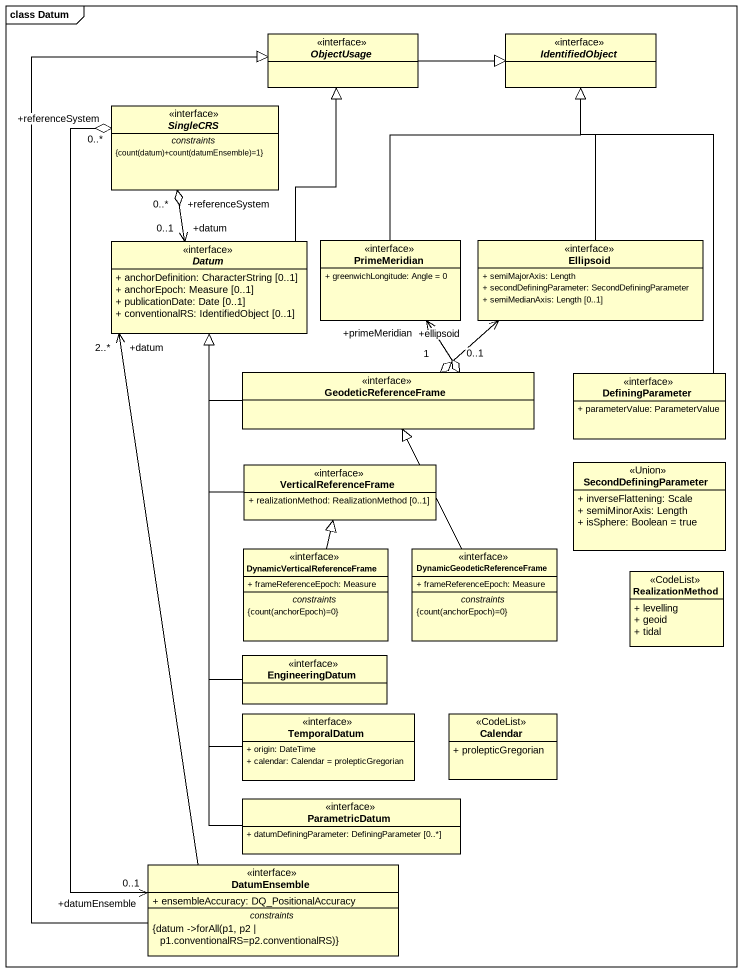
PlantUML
@startuml
mainframe class Datum
hide circle
hide empty members
skinparam classAttributeIconSize 0
abstract class ObjectUsage <<interface>>
abstract class IdentifiedObject <<interface>>
abstract class SingleCRS <<interface>> {
  -- constraints --
  {field} {count(datum)+count(datumEnsemble)=1}
}
abstract class Datum <<interface>> {
  + anchorDefinition: CharacterString [0..1]
  + anchorEpoch: Measure [0..1]
  + publicationDate: Date [0..1]
  + conventionalRS: IdentifiedObject [0..1]
}
class PrimeMeridian <<interface>> {
  + greenwichLongitude: Angle = 0
}
class Ellipsoid <<interface>> {
  + semiMajorAxis: Length
  + secondDefiningParameter: SecondDefiningParameter
  + semiMedianAxis: Length [0..1]
}
class GeodeticReferenceFrame <<interface>>
class DefiningParameter <<interface>> {
  + parameterValue: ParameterValue
}
class VerticalReferenceFrame <<interface>> {
  + realizationMethod: RealizationMethod [0..1]
}
class SecondDefiningParameter <<Union>> {
  + inverseFlattening: Scale
  + semiMinorAxis: Length
  + isSphere: Boolean = true
}
class "DynamicVerticalReferenceFrame" as DynamicVerticalReferenceFram <<interface>> {
  + frameReferenceEpoch: Measure
  -- constraints --
  {field} {count(anchorEpoch)=0}
}
class "DynamicGeodeticReferenceFrame" as DynamicGeodeticReferenceFram <<interface>> {
  + frameReferenceEpoch: Measure
  -- constraints --
  {field} {count(anchorEpoch)=0}
}
class RealizationMethod <<CodeList>> {
  + levelling
  + geoid
  + tidal
}
class EngineeringDatum <<interface>>
class TemporalDatum <<interface>> {
  + origin: DateTime
  + calendar: Calendar = prolepticGregorian
}
class Calendar <<CodeList>> {
  + prolepticGregorian
}
class ParametricDatum <<interface>> {
  + datumDefiningParameter: DefiningParameter [0..*]
}
class DatumEnsemble <<interface>> {
  + ensembleAccuracy: DQ_PositionalAccuracy
  -- constraints --
  {field} {datum ->forAll(p1, p2 | p1.conventionalRS=p2.conventionalRS)}
}
ObjectUsage -right-|> IdentifiedObject
Datum -up-|> ObjectUsage
Datum "+datum\n0..1" <-up-o "+referenceSystem\n0..*" SingleCRS
PrimeMeridian -up-|> IdentifiedObject
PrimeMeridian "+primeMeridian\n1" <--o GeodeticReferenceFrame
Ellipsoid -up-|> IdentifiedObject
Ellipsoid "+ellipsoid\n0..1" <-left-o GeodeticReferenceFrame
GeodeticReferenceFrame -up-|> Datum
DefiningParameter -up-|> IdentifiedObject
VerticalReferenceFrame -up-|> Datum
DynamicVerticalReferenceFram -up-|> VerticalReferenceFrame
DynamicGeodeticReferenceFram -up-|> GeodeticReferenceFrame
EngineeringDatum -up-|> Datum
TemporalDatum -up-|> Datum
ParametricDatum -up-|> Datum
DatumEnsemble -up-|> ObjectUsage
DatumEnsemble "+datumEnsemble\n0..1" <-up-o "+referenceSystem\n0..*" SingleCRS
DatumEnsemble -up-> "+datum\n2..*" Datum
@enduml
